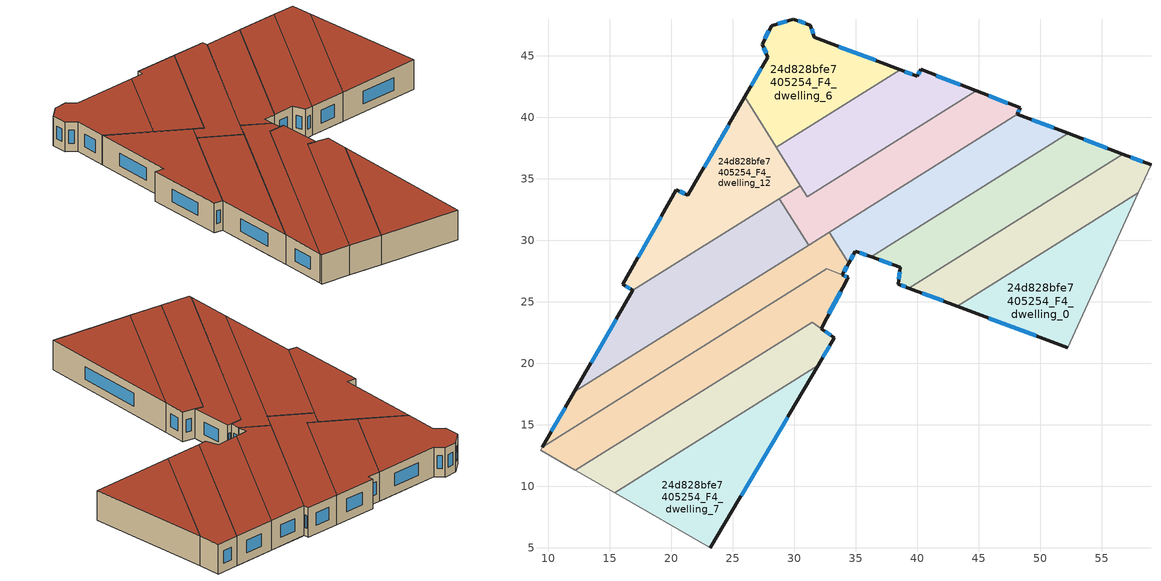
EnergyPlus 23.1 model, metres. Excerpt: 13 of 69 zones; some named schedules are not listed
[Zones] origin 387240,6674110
24d828bfe7405254_F4_dwelling_0
 floor adiabatic (EU_floor_Construction): 57.97,33.86 52.25,21.26 43.24,24.63 z12
 wall outside (EU_wall_Construction): 43.24,24.63 52.25,21.26 z12:15
 wall adiabatic (EU_wall_Construction): 52.25,21.26 57.97,33.86 z12:15
 wall to 24d828bfe7405254_F4_dwelling_1 (EU_wall_Construction): 57.97,33.86 43.24,24.63 z12:15
 window (EU_Window_Construction): 45.81,23.67 49.67,22.22 z12.86:14.14
 roof outside (EU_roof_Construction): 52.25,21.26 57.97,33.86 43.24,24.63 z15
24d828bfe7405254_F4_dwelling_1
 floor to 24d828bfe7405254_F3_dwelling_1 (EU_floor_Construction): 59,36.12 58.05,34.02 43.12,24.67 39.29,26.11 56.69,37 z12
 floor to 24d828bfe7405254_F3_dwelling_0 (EU_floor_Construction): 58.05,34.02 57.97,33.86 43.24,24.63 43.12,24.67 z12
 wall outside (EU_wall_Construction): 39.29,26.11 43.24,24.63 / 59,36.12 56.69,37 z12:15
 wall to 24d828bfe7405254_F4_dwelling_2 (EU_wall_Construction): 56.69,37 39.29,26.11 z12:15
 wall adiabatic (EU_wall_Construction): 57.97,33.86 59,36.12 z12:15
 window (EU_Window_Construction): 40.42,25.68 42.11,25.05 / 58.34,36.37 57.35,36.75 z12.86:14.14
 roof outside (EU_roof_Construction): 57.97,33.86 59,36.12 56.69,37 39.29,26.11 43.24,24.63 z15
24d828bfe7405254_F4_dwelling_10
 floor to 24d828bfe7405254_F3_dwelling_10 (EU_floor_Construction): 33.51,29.61 34.43,28.14 33.91,27.17 32.65,27.66 9.51,13.17 10.79,15.37 z12
 floor adiabatic (EU_floor_Construction): 32.85,30.66 33.51,29.61 10.79,15.37 12.11,17.67 z12
 wall outside (EU_wall_Construction): 34.39,26.99 33.92,27.17 34.43,28.14 / 12.11,17.67 9.51,13.17 z12:15
 wall to 24d828bfe7405254_F4_dwelling_3 (EU_wall_Construction): 34.43,28.14 32.85,30.66 z12:15
 wall to 24d828bfe7405254_F4_dwelling_9 (EU_wall_Construction): 9.51,13.17 32.65,27.66 34.39,26.98 z12:15
 wall to 24d828bfe7405254_F4_dwelling_11 (EU_wall_Construction): 31.16,29.6 12.11,17.67 z12:15
 wall to 24d828bfe7405254_F4_dwelling_4 (EU_wall_Construction): 32.85,30.66 31.16,29.6 z12:15
 window (EU_Window_Construction): 34.06,27.45 34.28,27.86 / 34.25,27.04 34.05,27.12 / 11.37,16.38 10.26,14.46 z12.86:14.14
 roof outside (EU_roof_Construction): 34.39,26.98 33.92,27.17 34.43,28.14 32.85,30.66 12.11,17.67 9.51,13.17 32.65,27.66 z15
24d828bfe7405254_F4_dwelling_11
 floor to 24d828bfe7405254_F3_dwelling_11 (EU_floor_Construction): 30.36,30.87 31.16,29.6 12.11,17.67 13.72,20.44 z12
 floor to 24d828bfe7405254_F3_dwelling_12 (EU_floor_Construction): 28.79,33.38 30.36,30.87 13.72,20.44 16.89,25.92 z12
 wall outside (EU_wall_Construction): 16.89,25.92 12.11,17.67 z12:15
 wall to 24d828bfe7405254_F4_dwelling_4 (EU_wall_Construction): 31.16,29.6 28.79,33.38 z12:15
 wall to 24d828bfe7405254_F4_dwelling_12 (EU_wall_Construction): 28.79,33.38 16.89,25.92 z12:15
 window (EU_Window_Construction): 15.52,23.56 13.48,20.03 z12.86:14.14
 roof outside (EU_roof_Construction): 31.16,29.6 28.79,33.38 16.89,25.92 12.11,17.67 z15
24d828bfe7405254_F4_dwelling_12
 floor to 24d828bfe7405254_F3_dwelling_12 (EU_floor_Construction): 30.14,34.99 30.49,34.44 16.89,25.92 16.25,26.29 z12
 floor to 24d828bfe7405254_F3_dwelling_13 (EU_floor_Construction): 25.97,41.64 30.14,34.99 16.25,26.29 16.07,26.4 20.41,34.09 21.35,33.64 z12
 wall outside (EU_wall_Construction): 25.97,41.64 21.35,33.64 20.41,34.09 16.07,26.4 16.89,25.92 z12:15
 wall to 24d828bfe7405254_F4_dwelling_6 (EU_wall_Construction): 28.54,37.55 25.97,41.64 z12:15
 wall to 24d828bfe7405254_F4_dwelling_4 (EU_wall_Construction): 28.79,33.38 30.49,34.44 z12:15
 wall to 24d828bfe7405254_F4_dwelling_5 (EU_wall_Construction): 30.49,34.44 28.54,37.55 z12:15
 window (EU_Window_Construction): 16.3,26.26 16.65,26.06 / 19.17,31.89 17.31,28.59 / 21.08,33.77 20.68,33.96 / 24.65,39.36 22.67,35.93 z12.86:14.14
 roof outside (EU_roof_Construction): 30.49,34.44 25.97,41.64 21.35,33.64 20.41,34.09 16.07,26.4 16.89,25.92 z15
24d828bfe7405254_F4_dwelling_2
 floor to 24d828bfe7405254_F3_dwelling_2 (EU_floor_Construction): 56.51,37.06 39.12,26.17 38.45,26.42 38.6,27.81 36.38,28.6 52.39,38.62 z12
 floor to 24d828bfe7405254_F3_dwelling_1 (EU_floor_Construction): 56.69,37 39.29,26.11 39.12,26.17 56.51,37.06 z12
 floor to 24d828bfe7405254_F3_dwelling_3 (EU_floor_Construction): 52.39,38.62 36.38,28.6 36.26,28.64 52.28,38.67 z12
 wall outside (EU_wall_Construction): 36.26,28.64 38.6,27.81 38.45,26.42 39.29,26.11 / 56.69,37 52.28,38.67 z12:15
 wall to 24d828bfe7405254_F4_dwelling_3 (EU_wall_Construction): 52.28,38.67 36.26,28.64 z12:15
 window (EU_Window_Construction): 38.56,27.42 38.49,26.82 / 36.93,28.4 37.93,28.05 / 55.43,37.47 53.54,38.19 / 38.69,26.33 39.05,26.2 z12.86:14.14
 roof outside (EU_roof_Construction): 56.69,37 52.28,38.67 36.26,28.64 38.6,27.81 38.45,26.42 39.29,26.11 z15
24d828bfe7405254_F4_dwelling_3
 floor to 24d828bfe7405254_F3_dwelling_3 (EU_floor_Construction): 52.28,38.67 36.26,28.64 34.95,29.1 34.43,28.14 32.93,30.53 48.32,40.17 z12
 floor to 24d828bfe7405254_F3_dwelling_4 (EU_floor_Construction): 48.32,40.17 32.93,30.53 32.85,30.66 48.15,40.23 z12
 wall outside (EU_wall_Construction): 34.43,28.14 34.95,29.1 36.26,28.64 / 52.28,38.67 48.15,40.23 z12:15
 wall to 24d828bfe7405254_F4_dwelling_4 (EU_wall_Construction): 48.15,40.23 32.85,30.66 z12:15
 window (EU_Window_Construction): 34.58,28.41 34.8,28.83 / 51.1,39.12 49.33,39.79 / 35.32,28.97 35.88,28.77 z12.86:14.14
 roof outside (EU_roof_Construction): 52.28,38.67 48.15,40.23 32.85,30.66 34.43,28.14 34.95,29.1 36.26,28.64 z15
24d828bfe7405254_F4_dwelling_4
 floor to 24d828bfe7405254_F3_dwelling_4 (EU_floor_Construction): 48.37,40.75 48.15,40.23 32.85,30.66 30.86,33.84 31.05,33.54 44.78,42.14 z12
 floor to 24d828bfe7405254_F3_dwelling_12 (EU_floor_Construction): 30.49,34.44 32.06,31.93 30.36,30.87 28.79,33.38 z12
 floor adiabatic (EU_floor_Construction): 32.06,31.93 32.85,30.66 31.16,29.6 30.36,30.87 z12
 wall outside (EU_wall_Construction): 48.15,40.23 48.37,40.75 44.78,42.14 z12:15
 wall to 24d828bfe7405254_F4_dwelling_5 (EU_wall_Construction): 44.78,42.14 31.05,33.54 30.49,34.44 z12:15
 window (EU_Window_Construction): 47.34,41.14 45.8,41.74 / 48.21,40.38 48.31,40.6 z12.86:14.14
 roof outside (EU_roof_Construction): 48.15,40.23 48.37,40.75 44.78,42.14 31.05,33.54 30.49,34.44 28.79,33.38 31.16,29.6 z15
24d828bfe7405254_F4_dwelling_5
 floor to 24d828bfe7405254_F3_dwelling_5 (EU_floor_Construction): 44.25,42.34 44.34,42.3 44.37,42.29 30.86,33.84 30.85,33.86 30.81,33.92 28.54,37.55 38.59,43.85 39.99,43.33 40.26,43.88 z12
 floor to 24d828bfe7405254_F3_dwelling_4 (EU_floor_Construction): 44.78,42.14 31.05,33.54 30.86,33.84 44.37,42.29 z12
 wall outside (EU_wall_Construction): 44.78,42.14 40.26,43.88 39.99,43.33 38.59,43.85 z12:15
 wall to 24d828bfe7405254_F4_dwelling_6 (EU_wall_Construction): 38.59,43.85 28.54,37.55 z12:15
 window (EU_Window_Construction): 39.59,43.48 38.99,43.7 / 40.18,43.72 40.07,43.49 / 43.49,42.64 41.55,43.38 z12.86:14.14
 roof outside (EU_roof_Construction): 44.78,42.14 40.26,43.88 39.99,43.33 38.59,43.85 28.54,37.55 31.05,33.54 z15
24d828bfe7405254_F4_dwelling_6
 floor to 24d828bfe7405254_F3_dwelling_6 (EU_floor_Construction): 38.42,43.92 28.46,37.68 25.97,41.64 27.85,44.89 27.39,45.94 28.16,47.44 29.9,47.96 31.31,47.48 31.64,46.49 z12
 floor to 24d828bfe7405254_F3_dwelling_5 (EU_floor_Construction): 38.59,43.85 28.54,37.55 28.46,37.68 38.42,43.92 z12
 wall outside (EU_wall_Construction): 38.59,43.85 31.64,46.49 31.31,47.48 29.9,47.96 28.16,47.44 27.39,45.94 27.85,44.89 25.97,41.64 z12:15
 window (EU_Window_Construction): 27.32,43.96 26.51,42.57 / 27.52,45.64 27.72,45.19 / 27.94,47.01 27.61,46.37 / 29.4,47.81 28.66,47.59 / 30.91,47.62 30.3,47.82 / 31.55,46.77 31.41,47.2 / 36.61,44.61 33.63,45.74 z12.86:14.14
 roof outside (EU_roof_Construction): 38.59,43.85 31.64,46.49 31.31,47.48 29.9,47.96 28.16,47.44 27.39,45.94 27.85,44.89 25.97,41.64 28.54,37.55 z15
24d828bfe7405254_F4_dwelling_7
 floor to 24d828bfe7405254_F3_dwelling_8 (EU_floor_Construction): 31.96,19.84 31.31,18.74 15.96,9.13 15.39,9.46 z12
 floor adiabatic (EU_floor_Construction): 31.31,18.74 23.17,4.99 15.96,9.13 z12
 wall outside (EU_wall_Construction): 23.17,4.99 31.96,19.84 z12:15
 wall adiabatic (EU_wall_Construction): 15.39,9.46 23.17,4.99 z12:15
 wall to 24d828bfe7405254_F4_dwelling_8 (EU_wall_Construction): 31.96,19.84 15.39,9.46 z12:15
 window (EU_Window_Construction): 25.68,9.23 29.45,15.6 z12.86:14.14
 roof outside (EU_roof_Construction): 23.17,4.99 31.96,19.84 15.39,9.46 z15
24d828bfe7405254_F4_dwelling_8
 floor to 24d828bfe7405254_F3_dwelling_8 (EU_floor_Construction): 33.27,22.05 31.96,19.84 15.39,9.46 12.84,10.92 32.02,22.93 z12
 floor to 24d828bfe7405254_F3_dwelling_9 (EU_floor_Construction): 32.02,22.93 12.84,10.92 12.21,11.29 31.45,23.33 z12
 wall outside (EU_wall_Construction): 31.96,19.84 33.27,22.05 32.19,22.8 z12:15
 wall adiabatic (EU_wall_Construction): 12.21,11.29 15.39,9.46 z12:15
 wall to 24d828bfe7405254_F4_dwelling_9 (EU_wall_Construction): 18.91,15.48 12.21,11.29 / 32.19,22.8 31.45,23.33 18.92,15.49 z12:15
 window (EU_Window_Construction): 32.33,20.47 32.89,21.42 / 32.96,22.27 32.5,22.59 z12.86:14.14
 roof outside (EU_roof_Construction): 31.96,19.84 33.27,22.05 31.45,23.33 12.21,11.29 15.39,9.46 z15
24d828bfe7405254_F4_dwelling_9
 floor to 24d828bfe7405254_F3_dwelling_9 (EU_floor_Construction): 34.39,26.98 32.38,23.16 32.02,22.93 31.45,23.33 12.21,11.29 10.3,12.38 33.91,27.17 z12
 floor to 24d828bfe7405254_F3_dwelling_10 (EU_floor_Construction): 33.91,27.17 10.3,12.38 9.37,12.92 9.51,13.17 32.65,27.66 z12
 floor to 24d828bfe7405254_F3_dwelling_8 (EU_floor_Construction): 32.38,23.16 32.2,22.8 32.02,22.93 z12
 wall outside (EU_wall_Construction): 32.2,22.8 34.39,26.98 z12:15
 wall adiabatic (EU_wall_Construction): 9.51,13.17 9.37,12.92 12.21,11.29 z12:15
 window (EU_Window_Construction): 32.82,24 33.76,25.79 z12.86:14.14
 roof outside (EU_roof_Construction): 32.2,22.8 34.39,26.98 32.65,27.66 9.51,13.17 9.37,12.92 12.21,11.29 31.45,23.33 z15
[Building]
EU S2 Campaign: North Axis=0; Terrain=City; Solar Distribution=FullExterior
[Site:Location]
Helsinki-Vantaa.AP: Latitude=60.317; Longitude=24.963; Time Zone=2; Elevation=54.6
[SizingPeriod:WeatherFileDays]
AnnualSizingPeriod: Begin Month=1; Begin Day of Month=1; End Month=12; End Day of Month=31; Day of Week for Start Day=Monday; Use Weather File Daylight Saving Period=No; Use Weather File Rain and Snow Indicators=No
[MATERIAL]
EU_InternalMass_Material: Roughness=MediumRough; Thickness=0.1; Conductivity=1; Density=1800; Specific Heat=900; Thermal Absorptance=0.9; Solar Absorptance=0.7; Visible Absorptance=0.7
[MATERIAL:NOMASS] Roughness=MediumRough; Thermal Absorptance=0.9; Solar Absorptance=0.7; Visible Absorptance=0.7
Name | Thermal Resistance
EU_wall_NoMass | 1.10183
EU_roof_NoMass; EU_floor_NoMass | 1.70606
[WINDOWMATERIAL:SIMPLEGLAZINGSYSTEM]
EU_Window_SimpleGlazing: UFactor=3.11035; Solar Heat Gain Coefficient=0.8; Visible Transmittance=0.8
[CONSTRUCTION]
EU_wall_Construction: EU_wall_NoMass
EU_roof_Construction: EU_roof_NoMass
EU_floor_Construction: EU_floor_NoMass
EU_Window_Construction: EU_Window_SimpleGlazing
EU_InternalMass_Construction: EU_InternalMass_Material
[ZONE] Type=1; Multiplier=1; Ceiling Height=autocalculate; Floor Area=autocalculate; Part of Total Floor Area=Yes
Name | Volume
24d828bfe7405254_F4_dwelling_0 | 199.225
24d828bfe7405254_F4_dwelling_1 | 199.244
24d828bfe7405254_F4_dwelling_10 | 198.775
24d828bfe7405254_F4_dwelling_11 | 244.385
24d828bfe7405254_F4_dwelling_12 | 231
24d828bfe7405254_F4_dwelling_2 | 218.996
24d828bfe7405254_F4_dwelling_3 | 200.763
24d828bfe7405254_F4_dwelling_4 | 204.652
24d828bfe7405254_F4_dwelling_5 | 202.592
24d828bfe7405254_F4_dwelling_6 | 195.857
24d828bfe7405254_F4_dwelling_7 | 232.399
24d828bfe7405254_F4_dwelling_8 | 213.395
24d828bfe7405254_F4_dwelling_9 | 247.63
[INTERNALMASS] Construction=EU_InternalMass_Construction
Name | Zone or ZoneList | Surface Area
24d828bfe7405254_F4_dwelling_0_EU_InternalMass | 24d828bfe7405254_F4_dwelling_0 | 66.4085
24d828bfe7405254_F4_dwelling_1_EU_InternalMass | 24d828bfe7405254_F4_dwelling_1 | 66.4145
24d828bfe7405254_F4_dwelling_2_EU_InternalMass | 24d828bfe7405254_F4_dwelling_2 | 72.9987
24d828bfe7405254_F4_dwelling_3_EU_InternalMass | 24d828bfe7405254_F4_dwelling_3 | 66.9209
24d828bfe7405254_F4_dwelling_4_EU_InternalMass | 24d828bfe7405254_F4_dwelling_4 | 68.2257
24d828bfe7405254_F4_dwelling_5_EU_InternalMass | 24d828bfe7405254_F4_dwelling_5 | 67.5224
24d828bfe7405254_F4_dwelling_6_EU_InternalMass | 24d828bfe7405254_F4_dwelling_6 | 65.2936
24d828bfe7405254_F4_dwelling_7_EU_InternalMass | 24d828bfe7405254_F4_dwelling_7 | 77.4658
24d828bfe7405254_F4_dwelling_8_EU_InternalMass | 24d828bfe7405254_F4_dwelling_8 | 71.1319
24d828bfe7405254_F4_dwelling_9_EU_InternalMass | 24d828bfe7405254_F4_dwelling_9 | 82.58
24d828bfe7405254_F4_dwelling_10_EU_InternalMass | 24d828bfe7405254_F4_dwelling_10 | 66.2651
24d828bfe7405254_F4_dwelling_11_EU_InternalMass | 24d828bfe7405254_F4_dwelling_11 | 81.4723
24d828bfe7405254_F4_dwelling_12_EU_InternalMass | 24d828bfe7405254_F4_dwelling_12 | 77
[OTHEREQUIPMENT] Fuel Type=Electricity; Design Level Calculation Method=Watts/Area; Power per Zone Floor Area=1; Fraction Latent=0; Fraction Radiant=0; Fraction Lost=0; Carbon Dioxide Generation Rate=0; EndUse Subcategory=EU_Step8_InternalGains
Name | Zone or ZoneList or Space or SpaceList | Schedule
EU_Step8_InternalGain_24d828bfe7405254_F4_dwelling_0_f000 | 24d828bfe7405254_F4_dwelling_0 | EU_Step8_GainSchedule_24d828bfe7405254_F4_dwelling_0_f000
EU_Step8_InternalGain_24d828bfe7405254_F4_dwelling_1_f000 | 24d828bfe7405254_F4_dwelling_1 | EU_Step8_GainSchedule_24d828bfe7405254_F4_dwelling_1_f000
EU_Step8_InternalGain_24d828bfe7405254_F4_dwelling_2_f000 | 24d828bfe7405254_F4_dwelling_2 | EU_Step8_GainSchedule_24d828bfe7405254_F4_dwelling_2_f000
EU_Step8_InternalGain_24d828bfe7405254_F4_dwelling_3_f000 | 24d828bfe7405254_F4_dwelling_3 | EU_Step8_GainSchedule_24d828bfe7405254_F4_dwelling_3_f000
EU_Step8_InternalGain_24d828bfe7405254_F4_dwelling_4_f000 | 24d828bfe7405254_F4_dwelling_4 | EU_Step8_GainSchedule_24d828bfe7405254_F4_dwelling_4_f000
EU_Step8_InternalGain_24d828bfe7405254_F4_dwelling_5_f000 | 24d828bfe7405254_F4_dwelling_5 | EU_Step8_GainSchedule_24d828bfe7405254_F4_dwelling_5_f000
EU_Step8_InternalGain_24d828bfe7405254_F4_dwelling_6_f000 | 24d828bfe7405254_F4_dwelling_6 | EU_Step8_GainSchedule_24d828bfe7405254_F4_dwelling_6_f000
EU_Step8_InternalGain_24d828bfe7405254_F4_dwelling_7_f000 | 24d828bfe7405254_F4_dwelling_7 | EU_Step8_GainSchedule_24d828bfe7405254_F4_dwelling_7_f000
EU_Step8_InternalGain_24d828bfe7405254_F4_dwelling_8_f000 | 24d828bfe7405254_F4_dwelling_8 | EU_Step8_GainSchedule_24d828bfe7405254_F4_dwelling_8_f000
EU_Step8_InternalGain_24d828bfe7405254_F4_dwelling_9_f000 | 24d828bfe7405254_F4_dwelling_9 | EU_Step8_GainSchedule_24d828bfe7405254_F4_dwelling_9_f000
EU_Step8_InternalGain_24d828bfe7405254_F4_dwelling_10_f000 | 24d828bfe7405254_F4_dwelling_10 | EU_Step8_GainSchedule_24d828bfe7405254_F4_dwelling_10_f000
EU_Step8_InternalGain_24d828bfe7405254_F4_dwelling_11_f000 | 24d828bfe7405254_F4_dwelling_11 | EU_Step8_GainSchedule_24d828bfe7405254_F4_dwelling_11_f000
EU_Step8_InternalGain_24d828bfe7405254_F4_dwelling_12_f000 | 24d828bfe7405254_F4_dwelling_12 | EU_Step8_GainSchedule_24d828bfe7405254_F4_dwelling_12_f000
[ZONEVENTILATION:DESIGNFLOWRATE] Schedule=EU_AlwaysOn; Design Flow Rate Calculation Method=AirChanges/Hour; Air Changes per Hour=0.756316; Ventilation Type=Natural; Fan Pressure Rise=0; Fan Total Efficiency=1; Constant Term Coefficient=1; Temperature Term Coefficient=0; Velocity Term Coefficient=0; Velocity Squared Term Coefficient=0; Minimum Indoor Temperature=-100; Maximum Indoor Temperature=100; Delta Temperature=-100; Minimum Outdoor Temperature=-100; Maximum Outdoor Temperature=100; Maximum Wind Speed=40
Name | Zone or ZoneList or Space or SpaceList
EU_ConstantAir_24d828bfe7405254_F4_dwelling_0 | 24d828bfe7405254_F4_dwelling_0
EU_ConstantAir_24d828bfe7405254_F4_dwelling_1 | 24d828bfe7405254_F4_dwelling_1
EU_ConstantAir_24d828bfe7405254_F4_dwelling_2 | 24d828bfe7405254_F4_dwelling_2
EU_ConstantAir_24d828bfe7405254_F4_dwelling_3 | 24d828bfe7405254_F4_dwelling_3
EU_ConstantAir_24d828bfe7405254_F4_dwelling_4 | 24d828bfe7405254_F4_dwelling_4
EU_ConstantAir_24d828bfe7405254_F4_dwelling_5 | 24d828bfe7405254_F4_dwelling_5
EU_ConstantAir_24d828bfe7405254_F4_dwelling_6 | 24d828bfe7405254_F4_dwelling_6
EU_ConstantAir_24d828bfe7405254_F4_dwelling_7 | 24d828bfe7405254_F4_dwelling_7
EU_ConstantAir_24d828bfe7405254_F4_dwelling_8 | 24d828bfe7405254_F4_dwelling_8
EU_ConstantAir_24d828bfe7405254_F4_dwelling_9 | 24d828bfe7405254_F4_dwelling_9
EU_ConstantAir_24d828bfe7405254_F4_dwelling_10 | 24d828bfe7405254_F4_dwelling_10
EU_ConstantAir_24d828bfe7405254_F4_dwelling_11 | 24d828bfe7405254_F4_dwelling_11
EU_ConstantAir_24d828bfe7405254_F4_dwelling_12 | 24d828bfe7405254_F4_dwelling_12
[HVACTEMPLATE:ZONE:IDEALLOADSAIRSYSTEM] System Availability Schedule=EU_AlwaysOn; Maximum Heating Supply Air Temperature=50; Minimum Cooling Supply Air Temperature=13; Maximum Heating Supply Air Humidity Ratio=0.0156; Minimum Cooling Supply Air Humidity Ratio=0.0077; Heating Limit=NoLimit; Cooling Limit=NoLimit; Heating Availability Schedule=EU_AlwaysOn; Cooling Availability Schedule=EU_CoolingOff; Dehumidification Control Type=ConstantSensibleHeatRatio; Cooling Sensible Heat Ratio=0.7; Dehumidification Setpoint=60; Humidification Control Type=None; Humidification Setpoint=30; Outdoor Air Method=None; Outdoor Air Flow Rate per Person=0.00944; Outdoor Air Flow Rate per Zone Floor Area=0; Outdoor Air Flow Rate per Zone=0; Demand Controlled Ventilation Type=None; Outdoor Air Economizer Type=NoEconomizer; Heat Recovery Type=None; Sensible Heat Recovery Effectiveness=0.7; Latent Heat Recovery Effectiveness=0.65
Name | Template Thermostat
24d828bfe7405254_F4_dwelling_0 | EU_HeatOnly_24d828bfe7405254_F4_dwelling_0
24d828bfe7405254_F4_dwelling_1 | EU_HeatOnly_24d828bfe7405254_F4_dwelling_1
24d828bfe7405254_F4_dwelling_2 | EU_HeatOnly_24d828bfe7405254_F4_dwelling_2
24d828bfe7405254_F4_dwelling_3 | EU_HeatOnly_24d828bfe7405254_F4_dwelling_3
24d828bfe7405254_F4_dwelling_4 | EU_HeatOnly_24d828bfe7405254_F4_dwelling_4
24d828bfe7405254_F4_dwelling_5 | EU_HeatOnly_24d828bfe7405254_F4_dwelling_5
24d828bfe7405254_F4_dwelling_6 | EU_HeatOnly_24d828bfe7405254_F4_dwelling_6
24d828bfe7405254_F4_dwelling_7 | EU_HeatOnly_24d828bfe7405254_F4_dwelling_7
24d828bfe7405254_F4_dwelling_8 | EU_HeatOnly_24d828bfe7405254_F4_dwelling_8
24d828bfe7405254_F4_dwelling_9 | EU_HeatOnly_24d828bfe7405254_F4_dwelling_9
24d828bfe7405254_F4_dwelling_10 | EU_HeatOnly_24d828bfe7405254_F4_dwelling_10
24d828bfe7405254_F4_dwelling_11 | EU_HeatOnly_24d828bfe7405254_F4_dwelling_11
24d828bfe7405254_F4_dwelling_12 | EU_HeatOnly_24d828bfe7405254_F4_dwelling_12
[SIZING:ZONE] Zone Cooling Design Supply Air Temperature Input Method=SupplyAirTemperature; Zone Cooling Design Supply Air Temperature=13; Zone Heating Design Supply Air Temperature Input Method=SupplyAirTemperature; Zone Heating Design Supply Air Temperature=50; Zone Cooling Design Supply Air Humidity Ratio=0.008; Zone Heating Design Supply Air Humidity Ratio=0.008; Cooling Design Air Flow Method=DesignDay; Cooling Design Air Flow Rate=0; Cooling Minimum Air Flow per Zone Floor Area=0.000762; Cooling Minimum Air Flow=0; Cooling Minimum Air Flow Fraction=0.2; Heating Design Air Flow Method=DesignDay; Heating Design Air Flow Rate=0; Heating Maximum Air Flow per Zone Floor Area=0.002032; Heating Maximum Air Flow=0.141576; Heating Maximum Air Flow Fraction=0.3; Account for Dedicated Outdoor Air System=No; Dedicated Outdoor Air System Control Strategy=NeutralSupplyAir; Dedicated Outdoor Air Low Setpoint Temperature for Design=autosize; Dedicated Outdoor Air High Setpoint Temperature for Design=autosize; Zone Load Sizing Method=Sensible Load Only No Latent Load; Zone Latent Cooling Design Supply Air Humidity Ratio Input Method=HumidityRatioDifference; Zone Cooling Design Supply Air Humidity Ratio Difference=0.005; Zone Latent Heating Design Supply Air Humidity Ratio Input Method=HumidityRatioDifference; Zone Humidification Design Supply Air Humidity Ratio Difference=0.005
24d828bfe7405254_F4_dwelling_0; 24d828bfe7405254_F4_dwelling_1; 24d828bfe7405254_F4_dwelling_2; 24d828bfe7405254_F4_dwelling_3; 24d828bfe7405254_F4_dwelling_4; 24d828bfe7405254_F4_dwelling_5; 24d828bfe7405254_F4_dwelling_6; 24d828bfe7405254_F4_dwelling_7; 24d828bfe7405254_F4_dwelling_8; 24d828bfe7405254_F4_dwelling_9
